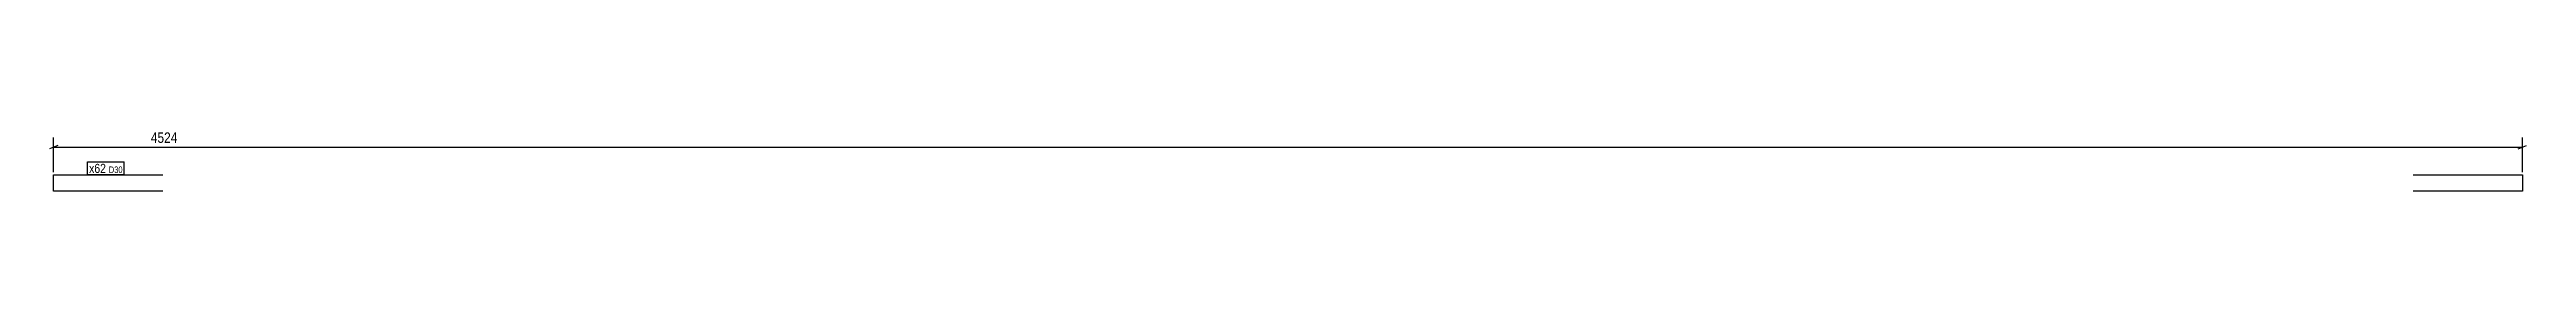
# Model space of a CAD drawing. Header units: millimetres. Extents: x 275 to 4814, y 15 to 128.
import ezdxf

# ---------------------------------------------------------------- set-up
doc = ezdxf.new("R2010")
doc.units = ezdxf.units.MM
for name, color, linetype in [('MÅLSÆTNING', 7, 'Continuous'), ('STÅL', 7, 'Continuous'), ('TEKST', 7, 'Continuous')]:
    doc.layers.add(name, color=color, linetype=linetype)
doc.styles.add('Arial Narrow', font='ARIALN.TTF', dxfattribs={"height": 0.2})

msp = doc.modelspace()

# ---------------------------------------------------------------- linework, layer by layer
at = {"layer": 'MÅLSÆTNING', "color": 7, "linetype": 'Continuous'}
for p, q in [((290, 99.1), (275, 93.1)), ((282.5, 50), (282.5, 113.9)), ((282.5, 96.1), (4806.7, 96.1)), ((4799.2, 93.1), (4814.2, 99.1)), ((4806.7, 50), (4806.7, 113.9))]:
    msp.add_line(p, q, dxfattribs=at)
at = {"layer": 'STÅL', "color": 2, "linetype": 'Continuous'}
for p, q in [((282.5, 45), (482.5, 45)), ((282.5, 17), (282.5, 45)), ((282.5, 15), (282.5, 17)), ((482.5, 15), (282.5, 15)), ((4606.7, 45), (4806.7, 45)), ((4806.7, 15), (4606.7, 15)), ((4806.7, 45), (4806.7, 15))]:
    msp.add_line(p, q, dxfattribs=at)

# ---------------------------------------------------------------- next in the draw order: wipeouts: each hides what was drawn before it
at = {"color": 0}
for points, layer in [([(4632.5, 99.9), (4632.5, 127.9), (456.6, 127.9), (456.6, 99.9)], 'MÅLSÆTNING'), ([(378.4, 48.5), (378.4, 66), (347.5, 66), (347.5, 48.5)], 'TEKST')]:
    msp.add_wipeout(points, dxfattribs=at).dxf.layer = layer

# ---------------------------------------------------------------- next in the draw order: texts
at = {"layer": 'MÅLSÆTNING', "color": 3, "style": 'Arial Narrow'}
msp.add_text('4524', height=19.09, dxfattribs=at).set_placement((460.6, 103.9))

# ---------------------------------------------------------------- next in the draw order: wipeouts: each hides what was drawn before it
at = {"color": 0}
msp.add_wipeout([(378.4, 48.5), (378.4, 66), (347.5, 66), (347.5, 48.5)], dxfattribs=at).dxf.layer = 'TEKST'

# ---------------------------------------------------------------- next in the draw order: linework, layer by layer
at = {"layer": 'TEKST', "color": 7, "linetype": 'Continuous'}
msp.add_line((344.5, 45.5), (344.5, 69), dxfattribs=at)

# ---------------------------------------------------------------- next in the draw order: wipeouts: each hides what was drawn before it
at = {"color": 0}
msp.add_wipeout([(408.8, 48.5), (408.8, 61), (383.7, 61), (383.7, 48.5)], dxfattribs=at).dxf.layer = 'TEKST'

# ---------------------------------------------------------------- next in the draw order: wipeouts: each hides what was drawn before it
msp.add_wipeout([(408.8, 48.5), (408.8, 61), (383.7, 61), (383.7, 48.5)], dxfattribs=at).dxf.layer = 'TEKST'

# ---------------------------------------------------------------- next in the draw order: linework, layer by layer
at = {"layer": 'TEKST', "color": 7, "linetype": 'Continuous'}
for p, q in [((344.5, 69), (411.8, 69)), ((344.5, 45.5), (411.8, 45.5)), ((411.8, 45.5), (411.8, 69))]:
    msp.add_line(p, q, dxfattribs=at)

# ---------------------------------------------------------------- next in the draw order: texts
at = {"layer": 'TEKST', "color": 3, "style": 'Arial Narrow'}
for s, height, p in [('x62', 16.7, (347.5, 48.5)), ('D30', 11.93, (383.7, 48.5))]:
    msp.add_text(s, height=height, dxfattribs=at).set_placement(p)

doc.saveas('drawing.dxf')
